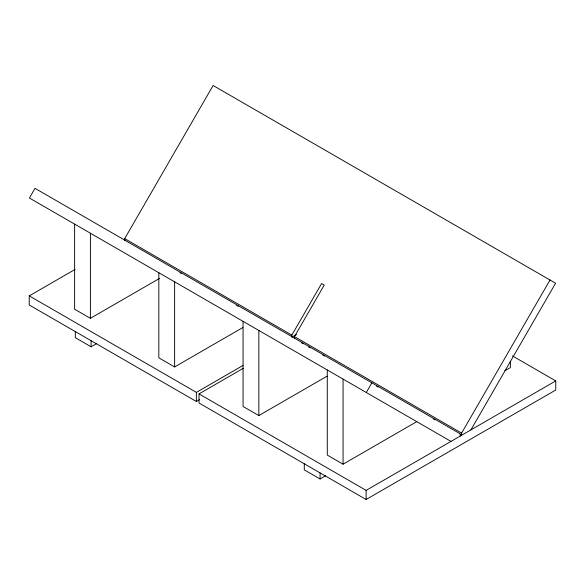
<?xml version="1.0" encoding="UTF-8"?>
<svg xmlns="http://www.w3.org/2000/svg" width="585" height="585" viewBox="0 0 585 585"><rect width="100%" height="100%" fill="white"/><g stroke="black" fill="none" stroke-linecap="round" stroke-linejoin="round"><path stroke-width="0.88" d="M124.715 240.764L124.715 238.614L213.115 85.505L555.589 283.228L470.91 429.895M296.493 334.569L291.842 337.252L291.842 335.103L321.618 283.528L324.251 285.049L294.474 336.624L294.474 338.773M366.305 392.506L371.885 382.839M460.022 434.355L461.602 435.262L461.602 433.119L550.002 280.003M199.536 399.665L196.377 401.485L29.25 304.997L29.25 295.878L75.07 269.422M74.617 224.106L74.617 309.194L90.404 318.313L159.398 278.482M75.311 331.593L75.311 337.669L91.099 346.788L96.627 343.592M158.835 272.727L158.835 357.823L174.63 366.941L242.833 327.563M29.25 295.878L196.377 392.374L242.994 365.457M512.394 355.877L555.75 380.908L555.75 390.027L366.137 499.495L199.01 403.006L199.01 393.888L243.25 368.345M243.06 321.355L243.06 406.451L258.848 415.562L327.059 376.184M327.278 369.976L327.278 455.072L343.073 464.19L416.769 421.646M504.899 370.758L510.383 367.592L510.383 361.252M304.288 463.788L304.288 469.865L320.075 478.983L325.611 475.795M199.01 393.888L366.137 490.384L555.75 380.908M124.715 238.614L291.842 335.103M294.474 336.624L461.602 433.119M179.895 272.625L181.474 273.539M236.662 305.392L238.234 306.306M301.567 342.868L303.147 343.783M308.661 346.971L310.24 347.878M322.854 355.161L324.434 356.068M376.462 386.107L378.034 387.021M433.222 418.882L434.801 419.789M450.984 441.397L29.411 198.008L34.998 188.333L460.285 433.873L460.285 436.022M366.137 490.384L366.137 499.495M343.073 379.095L343.073 464.19M320.075 472.907L320.075 478.983M258.848 330.466L258.848 415.562M196.377 392.374L196.377 401.485M174.63 281.846L174.63 366.941M91.099 340.704L91.099 346.788M90.404 233.218L90.404 318.313"/></g></svg>
